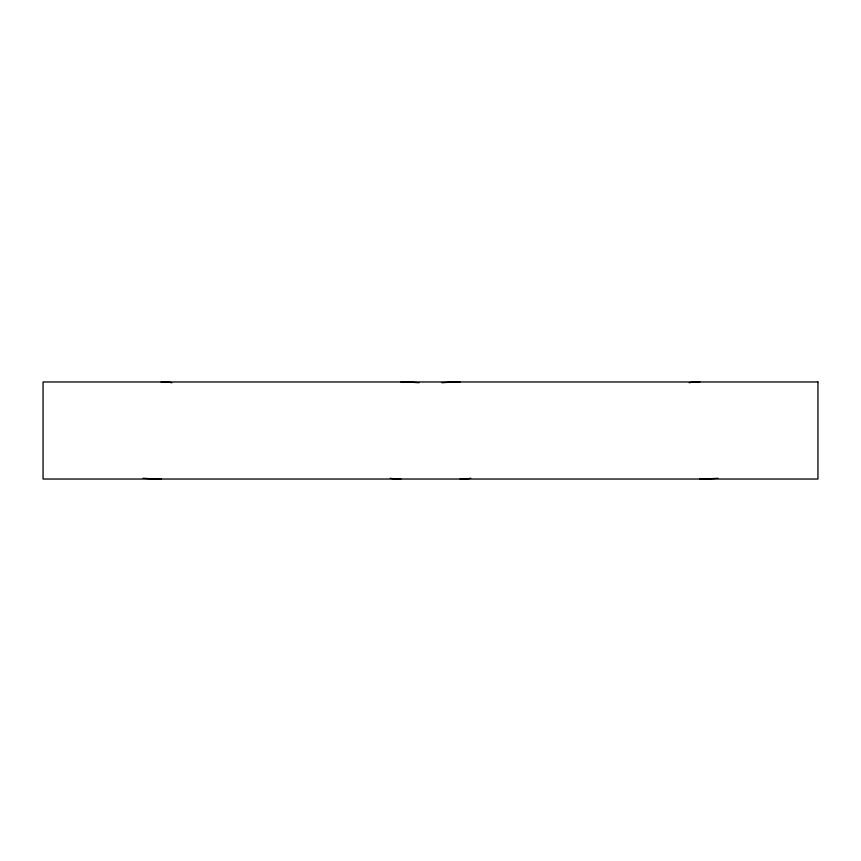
<?xml version="1.0" encoding="UTF-8"?>
<svg xmlns="http://www.w3.org/2000/svg" width="861" height="861" viewBox="0 0 861 861"><rect width="100%" height="100%" fill="white"/><g stroke="black" fill="none" stroke-linecap="round" stroke-linejoin="round"><path stroke-width="1.29" d="M442.048 382.736A42.221 4.283 -5.9 0 1 460.043 381.983M470.709 478.253A42.221 4.283 5.9 0 1 460.043 479.007M689.23 382.736A42.221 4.283 5.9 0 1 699.885 381.983M717.88 478.253A42.221 4.283 -5.9 0 1 699.885 479.007M400.957 381.983A42.221 4.283 5.9 0 1 418.952 382.736M400.957 479.007A42.221 4.283 -5.9 0 1 390.291 478.253M161.115 381.983A42.221 4.283 -5.9 0 1 171.769 382.736M161.115 479.007A42.221 4.283 5.9 0 1 143.12 478.253M817.95 381.972L43.05 381.972L43.05 479.028L817.95 479.028L817.95 381.972"/></g></svg>
